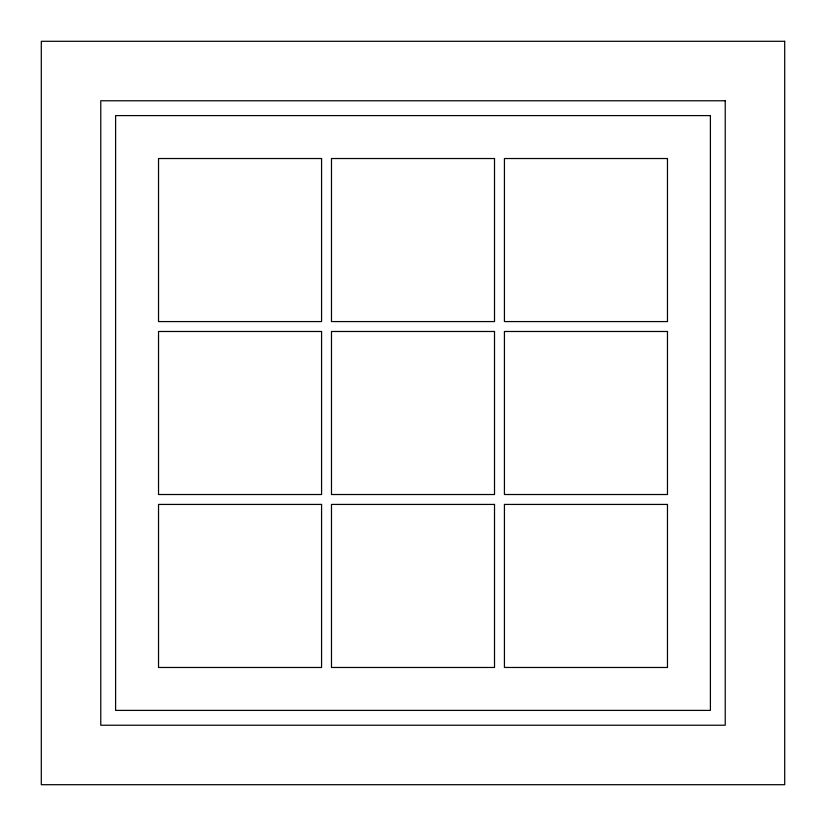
<?xml version="1.0" encoding="UTF-8"?>
<svg xmlns="http://www.w3.org/2000/svg" width="826" height="826" viewBox="0 0 826 826"><rect width="100%" height="100%" fill="white"/><g stroke="black" fill="none" stroke-linecap="round" stroke-linejoin="round"><path stroke-width="1.24" d="M784.7 41.3L41.3 41.3L41.3 784.7L784.7 784.7L784.7 41.3M725.228 100.772L100.772 100.772L100.772 725.228L725.228 725.228L725.228 100.772M710.401 115.599L115.599 115.599L115.599 710.401L710.401 710.401L710.401 115.599M321.572 158.53L158.53 158.53L158.53 321.572L321.572 321.572L321.572 158.53M494.516 158.53L331.484 158.53L331.484 321.572L494.516 321.572L494.516 158.53M667.47 158.53L504.428 158.53L504.428 321.572L667.47 321.572L667.47 158.53M321.572 331.484L158.53 331.484L158.53 494.516L321.572 494.516L321.572 331.484M494.516 331.484L331.484 331.484L331.484 494.516L494.516 494.516L494.516 331.484M667.47 331.484L504.428 331.484L504.428 494.516L667.47 494.516L667.47 331.484M321.572 504.428L158.53 504.428L158.53 667.47L321.572 667.47L321.572 504.428M494.516 504.428L331.484 504.428L331.484 667.47L494.516 667.47L494.516 504.428M667.47 504.428L504.428 504.428L504.428 667.47L667.47 667.47L667.47 504.428"/></g></svg>
